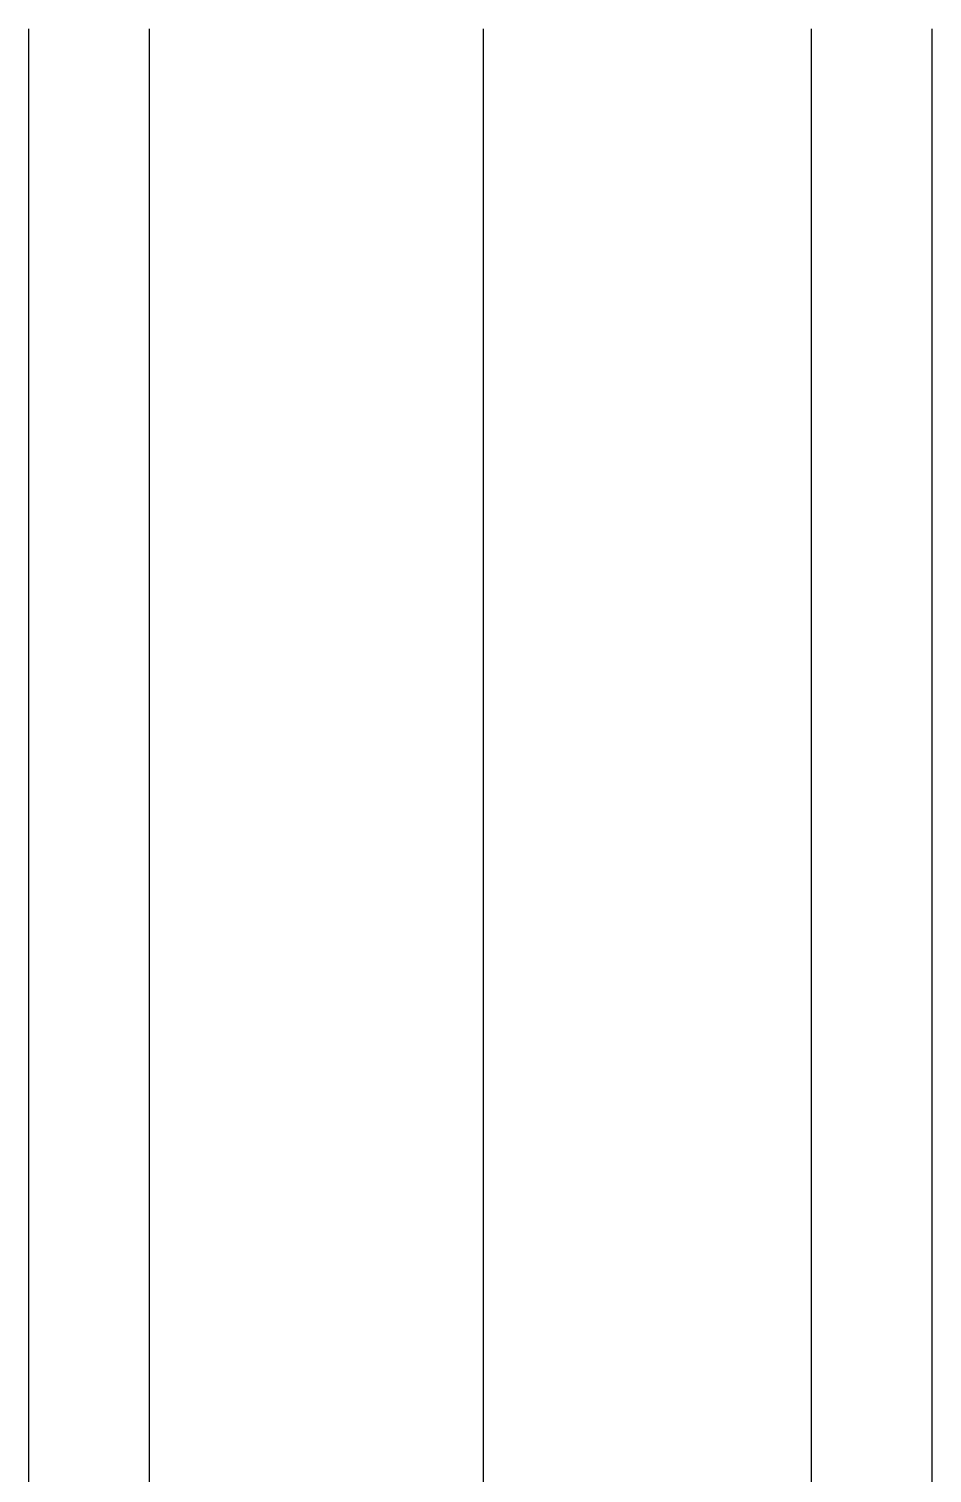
# Model space of a CAD drawing. Header units: metres. Extents: x -278 to 351, y -295 to 220.
# Drawn here: x -8.5 to 59.3, y 111.6 to 220 of the extents above; entities that cross this region are included whole.
import ezdxf

# ---------------------------------------------------------------- set-up
doc = ezdxf.new("R2010")
doc.units = ezdxf.units.M

msp = doc.modelspace()

# ---------------------------------------------------------------- linework, layer by layer
at = {"layer": 'CONTOUR', "color": 4}
for p, q in [((-8.53, 209.77), (-8.53, 220)), ((0.51, 209.77), (0.51, 220)), ((25.58, 209.77), (25.58, 220)), ((50.22, 209.77), (50.22, 220)), ((59.26, 209.77), (59.26, 220)), ((-8.53, 199.53), (-8.53, 209.77)), ((0.51, 199.53), (0.51, 209.77)), ((25.58, 199.53), (25.58, 209.77)), ((50.22, 199.53), (50.22, 209.77)), ((59.26, 199.53), (59.26, 209.77)), ((-8.53, 189.3), (-8.53, 199.53)), ((0.51, 189.3), (0.51, 199.53)), ((25.58, 189.3), (25.58, 199.53)), ((50.22, 189.3), (50.22, 199.53)), ((59.26, 189.3), (59.26, 199.53)), ((-8.53, 179.07), (-8.53, 189.3)), ((0.51, 179.07), (0.51, 189.3)), ((25.58, 179.07), (25.58, 189.3)), ((50.22, 179.07), (50.22, 189.3)), ((59.26, 179.07), (59.26, 189.3)), ((-8.53, 168.84), (-8.53, 179.07)), ((0.51, 168.84), (0.51, 179.07)), ((25.58, 168.84), (25.58, 179.07)), ((50.22, 168.84), (50.22, 179.07)), ((59.26, 168.84), (59.26, 179.07)), ((-8.53, 158.6), (-8.53, 168.84)), ((0.51, 158.6), (0.51, 168.84)), ((25.58, 158.6), (25.58, 168.84)), ((50.22, 158.6), (50.22, 168.84)), ((59.26, 158.6), (59.26, 168.84)), ((-8.53, 148.37), (-8.53, 158.6)), ((0.51, 148.37), (0.51, 158.6)), ((25.58, 148.37), (25.58, 158.6)), ((50.22, 148.37), (50.22, 158.6)), ((59.26, 148.37), (59.26, 158.6)), ((-8.53, 138.14), (-8.53, 148.37)), ((0.51, 138.14), (0.51, 148.37)), ((25.58, 138.14), (25.58, 148.37)), ((50.22, 138.14), (50.22, 148.37)), ((59.26, 138.14), (59.26, 148.37)), ((-8.53, 127.91), (-8.53, 138.14)), ((0.51, 127.91), (0.51, 138.14)), ((25.58, 127.91), (25.58, 138.14)), ((50.22, 127.91), (50.22, 138.14)), ((59.26, 127.91), (59.26, 138.14)), ((-8.53, 117.67), (-8.53, 127.91)), ((0.51, 117.67), (0.51, 127.91)), ((25.58, 117.67), (25.58, 127.91)), ((50.22, 117.67), (50.22, 127.91)), ((59.26, 117.67), (59.26, 127.91)), ((-8.53, 107.44), (-8.53, 117.67)), ((0.51, 107.44), (0.51, 117.67)), ((25.58, 107.44), (25.58, 117.67)), ((50.22, 107.44), (50.22, 117.67)), ((59.26, 107.44), (59.26, 117.67))]:
    msp.add_line(p, q, dxfattribs=at)

doc.saveas('drawing.dxf')
